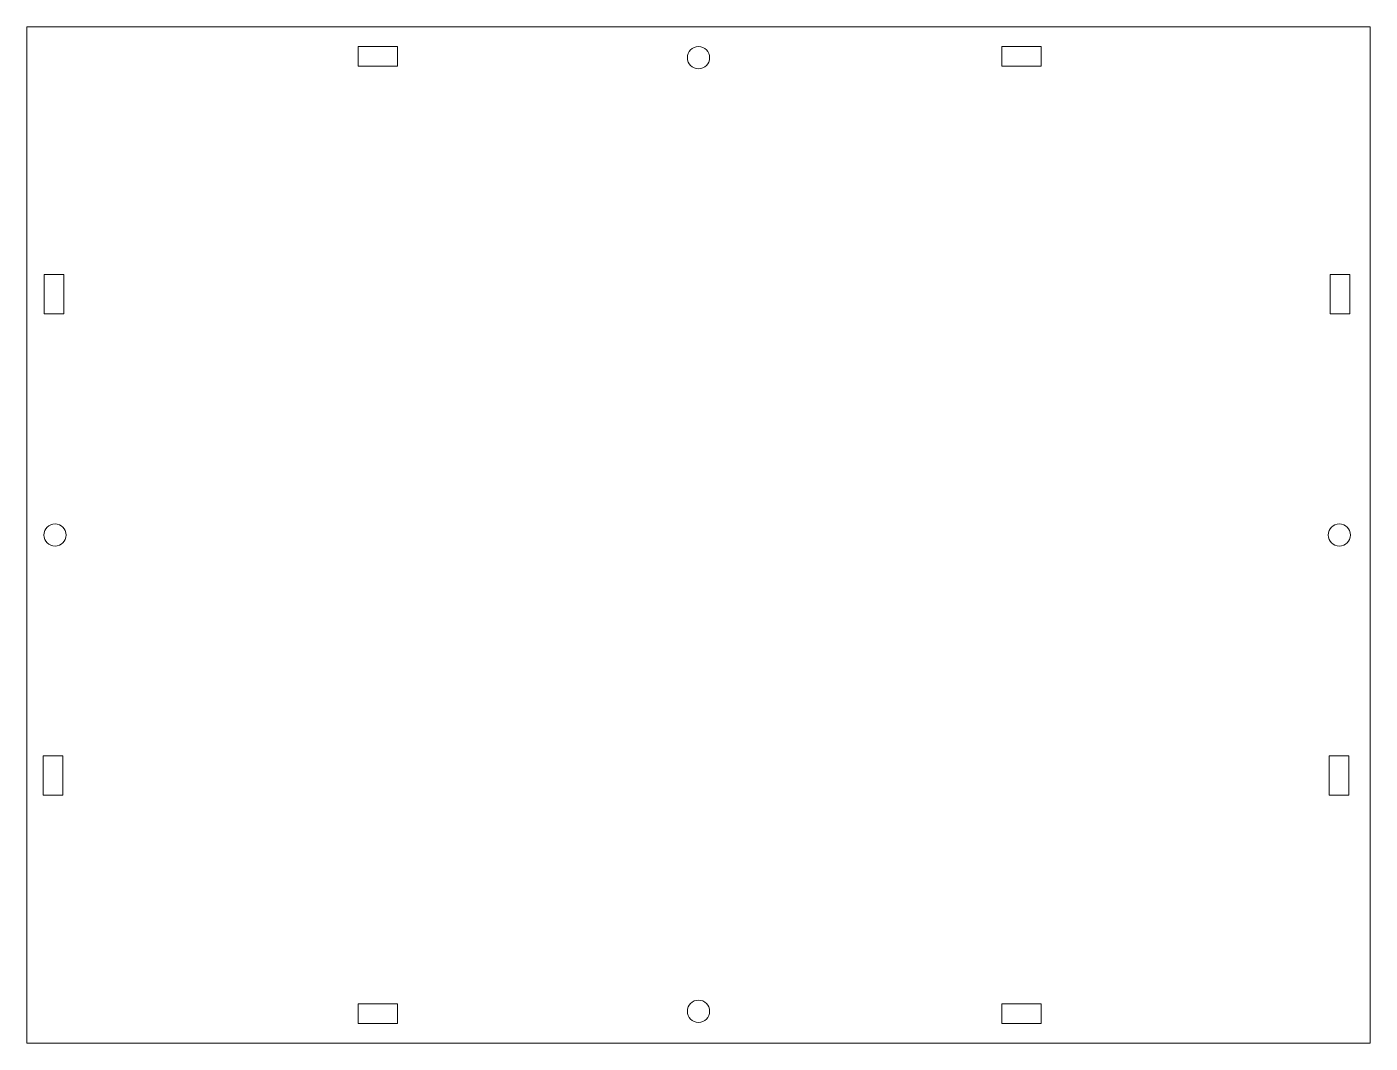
# Paper-space layout 'Page 1' of a CAD drawing. Header units: millimetres. Extents: x 46 to 251, y 28 to 182.
import ezdxf

# ---------------------------------------------------------------- set-up
doc = ezdxf.new("R2010")
doc.units = ezdxf.units.MM
doc.linetypes.add('LT_0', pattern=[0])
doc.layers.add('Default', color=7, linetype='Continuous')

psp = doc.layouts.new('Page 1')

# ---------------------------------------------------------------- linework, layer by layer
at = {"layer": 'Default', "color": 18, "linetype": 'LT_0', "lineweight": 15, "ltscale": 0.5, "true_color": 0x000000, "transparency": 33554687}
for p, q in [((46, 182.5), (251, 182.5)), ((46, 27.5), (46, 182.5)), ((251, 182.5), (251, 27.5)), ((96.58, 176.5), (102.58, 176.5)), ((194.81, 176.5), (200.81, 176.5)), ((51.66, 138.75), (51.66, 144.75)), ((247.92, 138.75), (247.92, 144.75)), ((48.66, 138.75), (51.66, 138.75)), ((244.92, 138.75), (247.92, 138.75)), ((51.5, 65.3), (51.5, 71.3)), ((247.76, 65.3), (247.76, 71.3)), ((48.5, 65.3), (51.5, 65.3)), ((244.76, 65.3), (247.76, 65.3)), ((96.56, 30.5), (102.56, 30.5)), ((194.77, 30.5), (200.77, 30.5)), ((251, 27.5), (46, 27.5))]:
    psp.add_line(p, q, dxfattribs=at)
at = {"layer": 'Default', "color": 18, "linetype": 'LT_0', "lineweight": 15, "true_color": 0x000000}
for points in [[(102.58, 179.5), (102.58, 179.5), (96.58, 179.5), (96.58, 179.5)], [(96.58, 179.5), (96.58, 179.5), (96.58, 176.5), (96.58, 176.5)], [(102.58, 176.5), (102.58, 176.5), (102.58, 179.5), (102.58, 179.5)], [(146.8, 177.8), (146.8, 178.74), (147.56, 179.5), (148.5, 179.5)], [(148.5, 179.5), (149.44, 179.5), (150.2, 178.74), (150.2, 177.8)], [(200.81, 179.5), (200.81, 179.5), (194.81, 179.5), (194.81, 179.5)], [(194.81, 179.5), (194.81, 179.5), (194.81, 176.5), (194.81, 176.5)], [(200.81, 176.5), (200.81, 176.5), (200.81, 179.5), (200.81, 179.5)], [(148.5, 176.1), (147.56, 176.1), (146.8, 176.86), (146.8, 177.8)], [(150.2, 177.8), (150.2, 176.86), (149.44, 176.1), (148.5, 176.1)], [(51.66, 144.75), (51.66, 144.75), (48.66, 144.75), (48.66, 144.75)], [(48.66, 144.75), (48.66, 144.75), (48.66, 138.75), (48.66, 138.75)], [(247.92, 144.75), (247.92, 144.75), (244.92, 144.75), (244.92, 144.75)], [(244.92, 144.75), (244.92, 144.75), (244.92, 138.75), (244.92, 138.75)], [(48.6, 105), (48.6, 105.94), (49.36, 106.7), (50.3, 106.7)], [(50.3, 106.7), (51.24, 106.7), (52, 105.94), (52, 105)], [(244.6, 105), (244.6, 105.94), (245.36, 106.7), (246.3, 106.7)], [(246.3, 106.7), (247.24, 106.7), (248, 105.94), (248, 105)], [(50.3, 103.3), (49.36, 103.3), (48.6, 104.06), (48.6, 105)], [(52, 105), (52, 104.06), (51.24, 103.3), (50.3, 103.3)], [(246.3, 103.3), (245.36, 103.3), (244.6, 104.06), (244.6, 105)], [(248, 105), (248, 104.06), (247.24, 103.3), (246.3, 103.3)], [(51.5, 71.3), (51.5, 71.3), (48.5, 71.3), (48.5, 71.3)], [(48.5, 71.3), (48.5, 71.3), (48.5, 65.3), (48.5, 65.3)], [(247.76, 71.3), (247.76, 71.3), (244.76, 71.3), (244.76, 71.3)], [(244.76, 71.3), (244.76, 71.3), (244.76, 65.3), (244.76, 65.3)], [(102.56, 33.5), (102.56, 33.5), (96.56, 33.5), (96.56, 33.5)], [(96.56, 33.5), (96.56, 33.5), (96.56, 30.5), (96.56, 30.5)], [(102.56, 30.5), (102.56, 30.5), (102.56, 33.5), (102.56, 33.5)], [(146.8, 32.36), (146.8, 33.3), (147.56, 34.06), (148.5, 34.06)], [(148.5, 34.06), (149.44, 34.06), (150.2, 33.3), (150.2, 32.36)], [(200.77, 33.5), (200.77, 33.5), (194.77, 33.5), (194.77, 33.5)], [(194.77, 33.5), (194.77, 33.5), (194.77, 30.5), (194.77, 30.5)], [(200.77, 30.5), (200.77, 30.5), (200.77, 33.5), (200.77, 33.5)], [(148.5, 30.66), (147.56, 30.66), (146.8, 31.42), (146.8, 32.36)], [(150.2, 32.36), (150.2, 31.42), (149.44, 30.66), (148.5, 30.66)]]:
    psp.add_open_spline(points, degree=3, dxfattribs=at)

doc.saveas('drawing.dxf')
